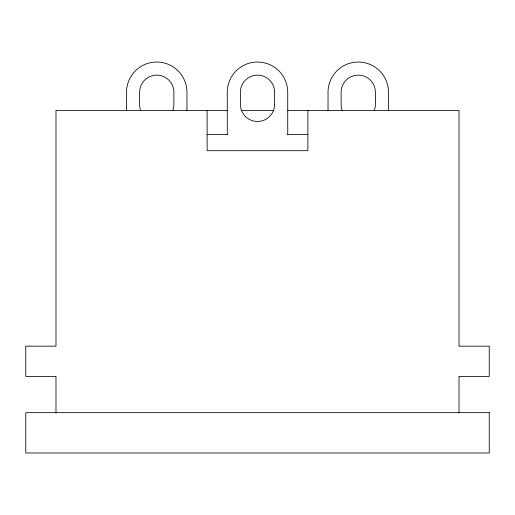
<?xml version="1.0" encoding="UTF-8"?>
<svg xmlns="http://www.w3.org/2000/svg" width="515" height="515" viewBox="0 0 515 515"><rect width="100%" height="100%" fill="white"/><g stroke="black" fill="none" stroke-linecap="round" stroke-linejoin="round"><path stroke-width="0.77" d="M227.604 110.39L55.98 110.39L55.98 346.17L25.75 346.17L25.75 376.401L55.98 376.401L55.98 412.67M241.509 110.39L273.491 110.39M287.396 110.39L459.019 110.39L459.019 346.17L489.25 346.17L489.25 376.401L459.019 376.401L459.019 412.67M207.12 134.57L227.604 134.57M287.396 134.57L307.88 134.57M388.49 110.616L388.49 92.249A30.231 30.231 0 0 0 358.26 62.025A30.231 30.231 0 0 0 328.036 92.249L328.036 110.616M307.88 110.39L307.88 150.695L207.12 150.695L207.12 110.39M287.731 134.57L287.731 92.249A30.231 30.231 0 0 0 257.5 62.025A30.231 30.231 0 0 0 227.27 92.249L227.27 134.57M186.964 110.616L186.964 92.249A30.231 30.231 0 0 0 156.74 62.025A30.231 30.231 0 0 0 126.51 92.249L126.51 110.616M172.834 110.197A17.13 17.13 0 0 0 173.87 104.345L173.87 92.249A17.13 17.13 0 0 0 156.74 75.126A17.13 17.13 0 0 0 139.61 92.249L139.61 104.345A17.13 17.13 0 0 0 140.64 110.197M374.36 110.197A17.13 17.13 0 0 0 375.39 104.345L375.39 92.249A17.13 17.13 0 0 0 358.26 75.126A17.13 17.13 0 0 0 341.13 92.249L341.13 104.345A17.13 17.13 0 0 0 342.166 110.197M489.25 412.67L25.75 412.67L25.75 452.975L489.25 452.975L489.25 412.67M274.63 104.345L274.63 92.249A17.13 17.13 0 0 0 257.5 75.126A17.13 17.13 0 0 0 240.37 92.249L240.37 104.345A17.13 17.13 0 0 0 257.5 121.476A17.13 17.13 0 0 0 274.63 104.345"/></g></svg>
